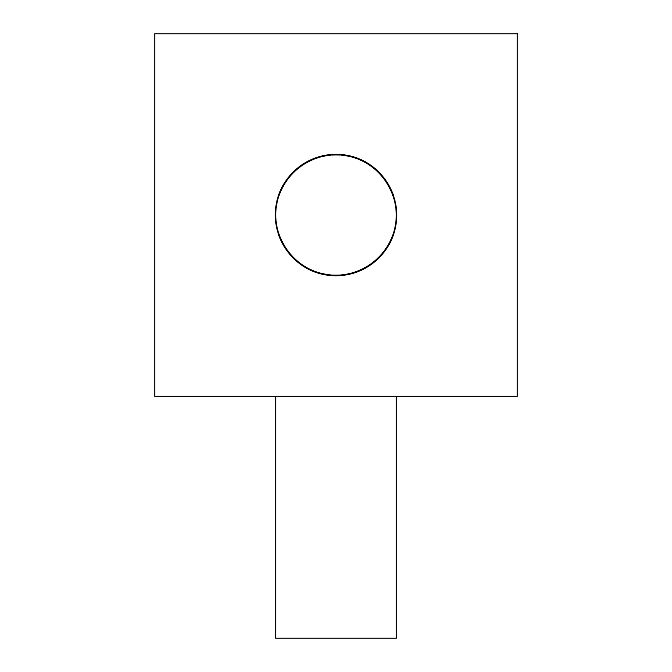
<?xml version="1.0" encoding="UTF-8"?>
<svg xmlns="http://www.w3.org/2000/svg" width="672" height="672" viewBox="0 0 672 672"><rect width="100%" height="100%" fill="white"/><g stroke="black" fill="none" stroke-linecap="round" stroke-linejoin="round"><path stroke-width="1.01" d="M278.872 195.174C284.08 181.037 294.311 168.68 307.7 161.641M393.128 234.906C387.92 249.043 377.689 261.4 364.3 268.439M308.507 161.171L314.798 158.399M357.202 271.681L363.493 268.909M315.756 158.105L321.51 156.324M350.49 273.756L356.244 271.975M322.526 156.131L330.448 154.904M349.474 273.949L341.552 275.176M332.304 154.787L339.696 154.787M339.696 275.293L332.304 275.293M332.002 275.52L339.998 275.52M341.552 154.904L349.474 156.131M330.448 275.176L322.526 273.949M350.49 156.324L356.244 158.105M315.756 271.975L321.51 273.756M357.202 158.399L363.493 161.171M308.507 268.909L314.798 271.681M364.3 161.641C377.689 168.68 387.92 181.037 393.128 195.174M307.7 268.439C294.311 261.4 284.08 249.043 278.872 234.906M396.48 396.48L396.48 638.4L275.52 638.4L275.52 396.48M395.648 205.019A60.48 60.48 0 0 1 395.648 225.061M395.472 226.044A60.48 60.48 0 0 1 387.173 247.279M386.618 248.136A60.48 60.48 0 0 1 347.004 274.512M346.021 274.688A60.48 60.48 0 0 1 325.979 274.688M324.996 274.512A60.48 60.48 0 0 1 285.382 248.136M284.827 247.279A60.48 60.48 0 0 1 276.528 226.044M276.352 225.061A60.48 60.48 0 0 1 276.352 205.019M276.528 204.036A60.48 60.48 0 0 1 284.827 182.801M285.382 181.944A60.48 60.48 0 0 1 324.996 155.568M325.979 155.392A60.48 60.48 0 0 1 346.021 155.392M347.004 155.568A60.48 60.48 0 0 1 386.618 181.944M387.173 182.801A60.48 60.48 0 0 1 395.472 204.036M276.696 203.162C269.875 234.78 292.312 268.464 324.122 274.344C355.74 281.165 389.424 258.728 395.304 226.918C402.125 195.3 379.688 161.616 347.878 155.736C316.26 148.915 282.576 171.352 276.696 203.162M517.44 33.6L154.56 33.6L154.56 396.48L517.44 396.48L517.44 33.6"/></g></svg>
